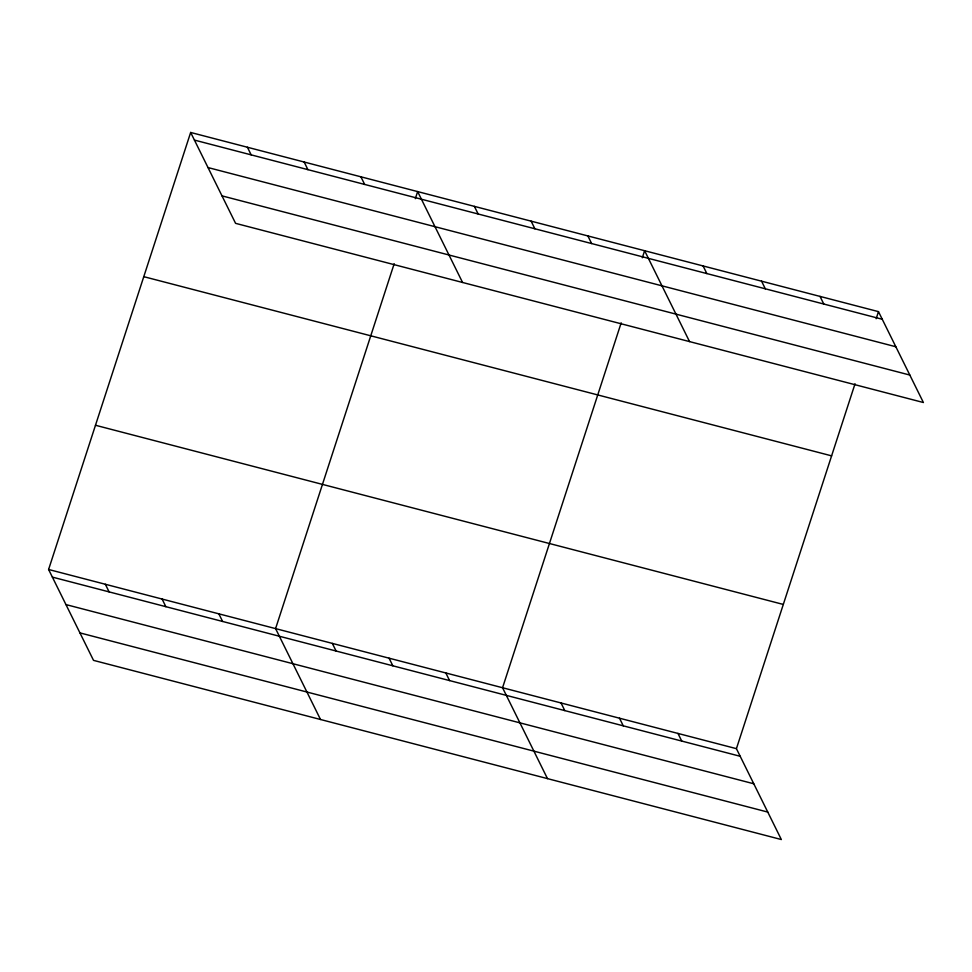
<?xml version="1.0" encoding="UTF-8"?>
<svg xmlns="http://www.w3.org/2000/svg" width="972" height="972" viewBox="0 0 972 972"><rect width="100%" height="100%" fill="white"/><g stroke="black" fill="none" stroke-linecap="round" stroke-linejoin="round"><path stroke-width="1.46" d="M855.044 383.746L736.424 748.659L781.342 839.541L93.519 660.365L48.6 569.483L190.658 132.459L878.481 311.635L923.4 402.517L235.576 223.341L190.658 132.459M394.195 263.691L275.586 628.605L320.505 719.499M415.348 198.653L417.644 191.581L462.563 282.475M621.181 322.826L502.56 687.739L547.479 778.621M642.322 257.787L644.618 250.715L689.537 341.597M876.185 318.707L878.481 311.635M194.436 140.09L882.26 319.266M208.008 167.561L895.832 346.749M222.005 195.87L909.816 375.046M143.783 276.668L831.607 455.856M95.475 425.262L783.298 604.438M48.6 569.483L736.424 748.659M52.379 577.113L740.19 756.289M65.95 604.584L753.774 783.772M79.947 632.894L767.759 812.07M820.016 296.399L823.794 304.042M761.55 281.175L765.329 288.805M703.084 265.939L706.863 273.582M587.878 235.929L591.644 243.571M531.125 221.154L534.904 228.785M474.385 206.368L478.163 213.998M677.958 733.423L681.737 741.065M360.891 176.807L364.67 184.437M619.492 718.199L623.271 725.829M304.151 162.02L307.917 169.65M561.026 702.963L564.805 710.605M247.398 147.234L251.177 154.876M445.82 672.952L449.586 680.594M389.067 658.178L392.846 665.808M332.327 643.391L336.105 651.021M218.834 613.83L222.612 621.46M162.093 599.044L165.86 606.674M105.341 584.257L109.119 591.899"/></g></svg>
